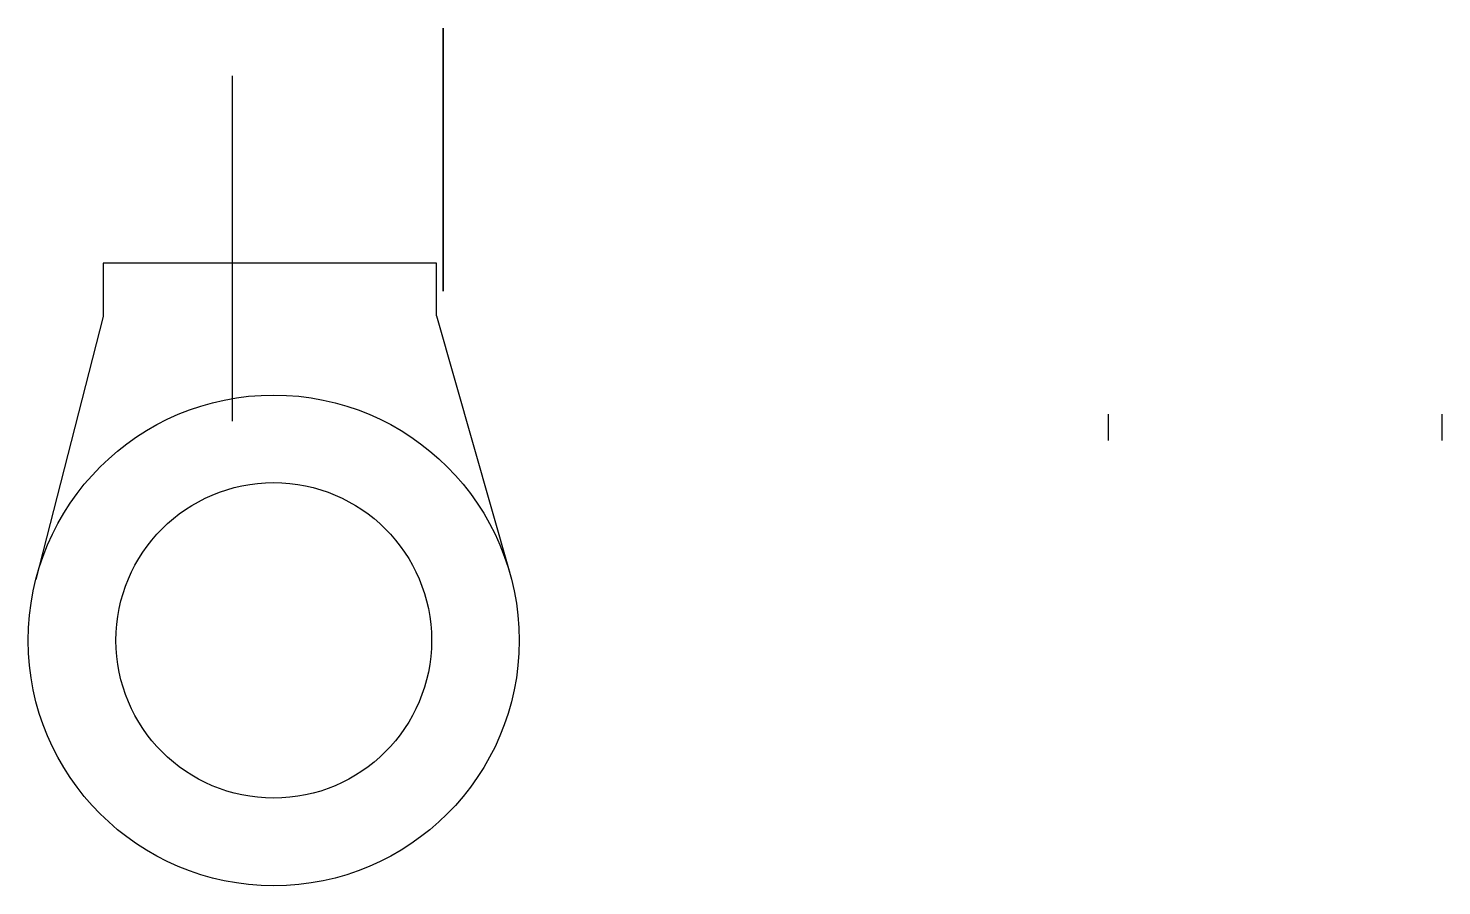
# Model space of a CAD drawing. Header units: inches. Extents: x 6.4 to 87, y -0.8 to 48.1.
import ezdxf

# ---------------------------------------------------------------- set-up
doc = ezdxf.new("R2010")
doc.units = ezdxf.units.IN
doc.header["$MEASUREMENT"] = 0

msp = doc.modelspace()

# ---------------------------------------------------------------- linework, layer by layer
at = {"extrusion": (-1, 0, 0)}
for p, q in [((18.046, 30.146, 0.124), (18.046, 45.423, 12.798)), ((18.046, 28.652, -0.002), (18.046, 30.146, 0.124)), ((18.046, 25.712, 34.874), (18.046, 28.652, -0.002))]:
    msp.add_line(p, q, dxfattribs=at)
for p, q in [((29.666, 34.731, 14.448), (10.666, 34.731, 14.448)), ((10.666, 34.731, 14.448), (10.666, 31.68, 14.448)), ((29.666, 31.731, 14.448), (29.666, 34.731, 14.448)), ((10.666, 31.68, 14.448), (6.826, 16.678, 14.448)), ((29.666, 31.731, 14.448), (33.853, 17.045, 14.448)), ((68.002, 24.605), (68.002, 26.105)), ((87.002, 26.105), (87.002, 24.605))]:
    msp.add_line(p, q)
for radius in [7.5, 4.5]:
    msp.add_circle((-40.634, 18.57, -30.046), radius, dxfattribs=at)
for radius in [14, 9]:
    msp.add_circle((20.389, 13.207), radius)

doc.saveas('drawing.dxf')
